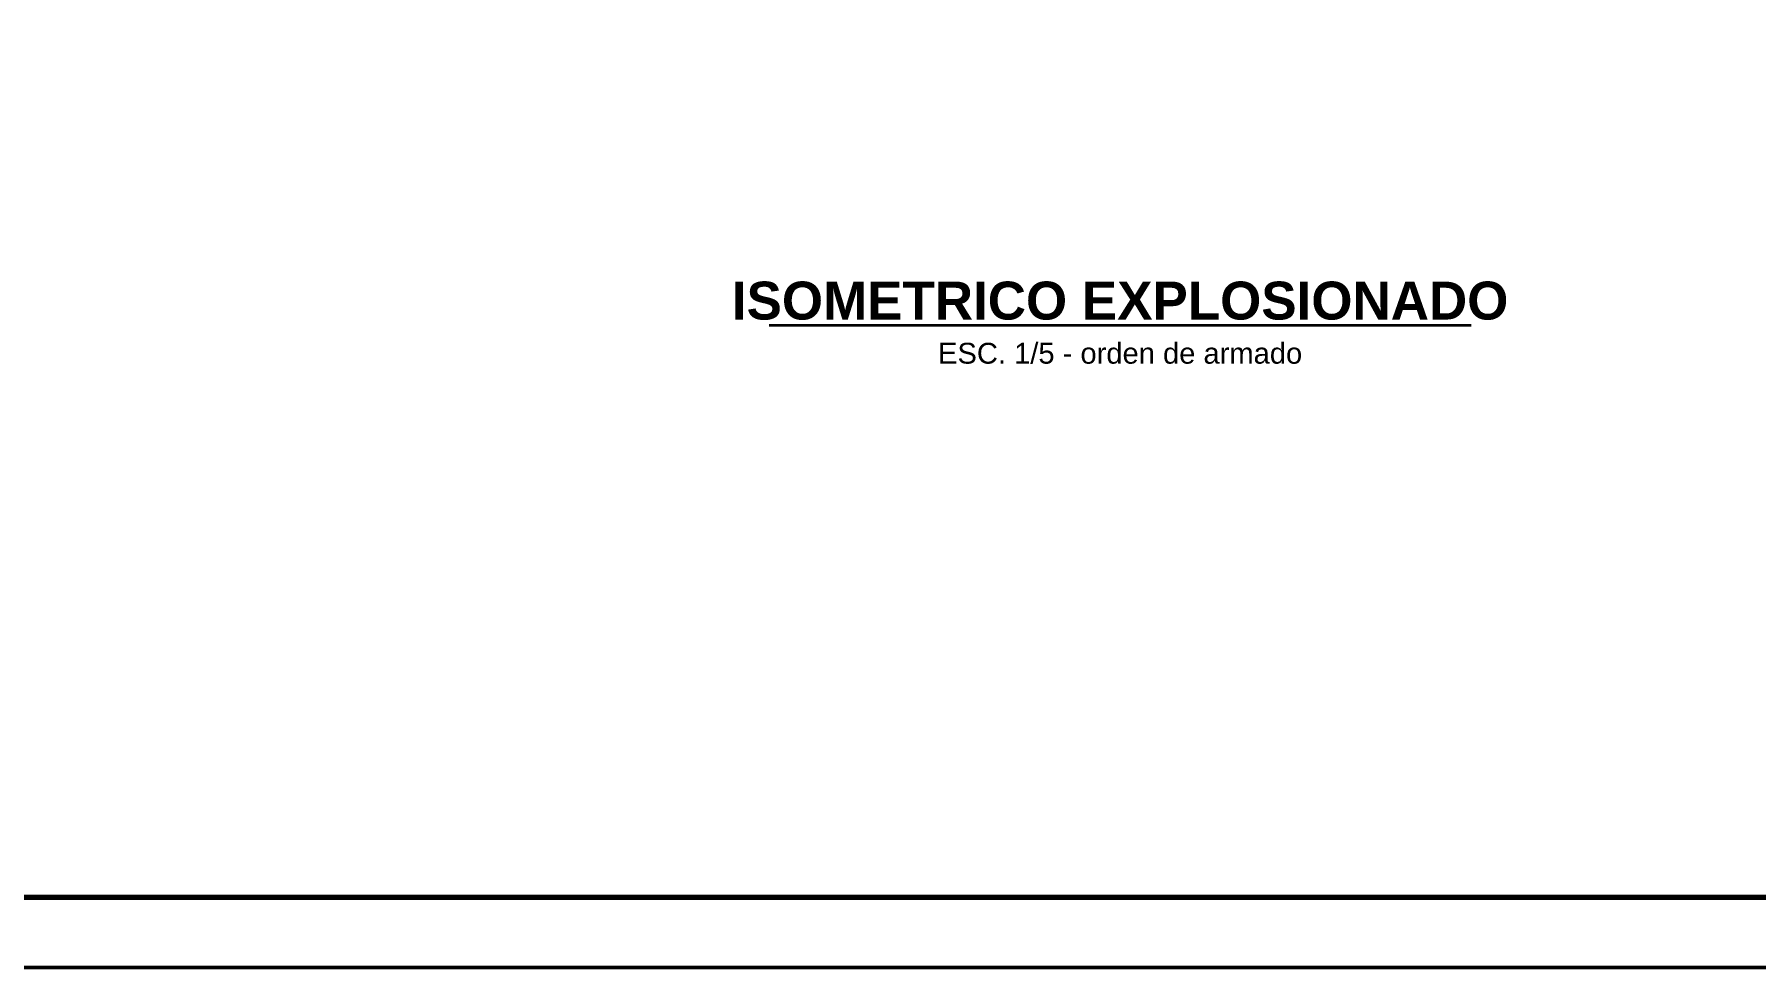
# Model space of a CAD drawing. Header units: metres. Extents: x 0 to 10.2, y 0 to 3.
# Drawn here: x 7.427 to 8.653, y 0 to 0.665 of the extents above; entities that cross this region are included whole.
import ezdxf
from ezdxf.enums import TextEntityAlignment as Align

# ---------------------------------------------------------------- set-up
doc = ezdxf.new("R2010")
doc.units = ezdxf.units.M
doc.header["$LTSCALE"] = 0.25
doc.layers.add('MARCO', color=7, linetype='CONTINUOUS', lineweight=50)
doc.layers.add('TITULOS', color=160, linetype='CONTINUOUS', lineweight=35)
doc.layers.add('TEXTOS', color=7, linetype='CONTINUOUS')
doc.styles.get("Standard").update_dxf_attribs({"font": 'arial.ttf'})
doc.styles.add('TITULOS', font='arialbd.ttf')

msp = doc.modelspace()

# ---------------------------------------------------------------- linework, layer by layer
at = {"layer": 'MARCO'}
msp.add_lwpolyline([(6, 0), (10.205, 0), (10.205, 2.97), (6, 2.97)], close=True, dxfattribs=at)
at = {"layer": 'MARCO', "const_width": 0.004}
msp.add_lwpolyline([(6.125, 0.05), (10.155, 0.05), (10.155, 2.92), (6.125, 2.92)], close=True, dxfattribs=at)
at = {"layer": 'TITULOS'}
msp.add_line((7.95, 0.4575), (8.45, 0.4575), dxfattribs=at)

# ---------------------------------------------------------------- texts
at = {"layer": 'TEXTOS'}
msp.add_text('ESC. 1/5 - orden de armado', height=0.01485, dxfattribs=at).set_placement((8.2, 0.4375), align=Align.MIDDLE_CENTER)
at = {"layer": 'TITULOS', "style": 'TITULOS'}
msp.add_text('ISOMETRICO EXPLOSIONADO', height=0.027, dxfattribs=at).set_placement((8.2, 0.475), align=Align.MIDDLE_CENTER)

doc.saveas('drawing.dxf')
